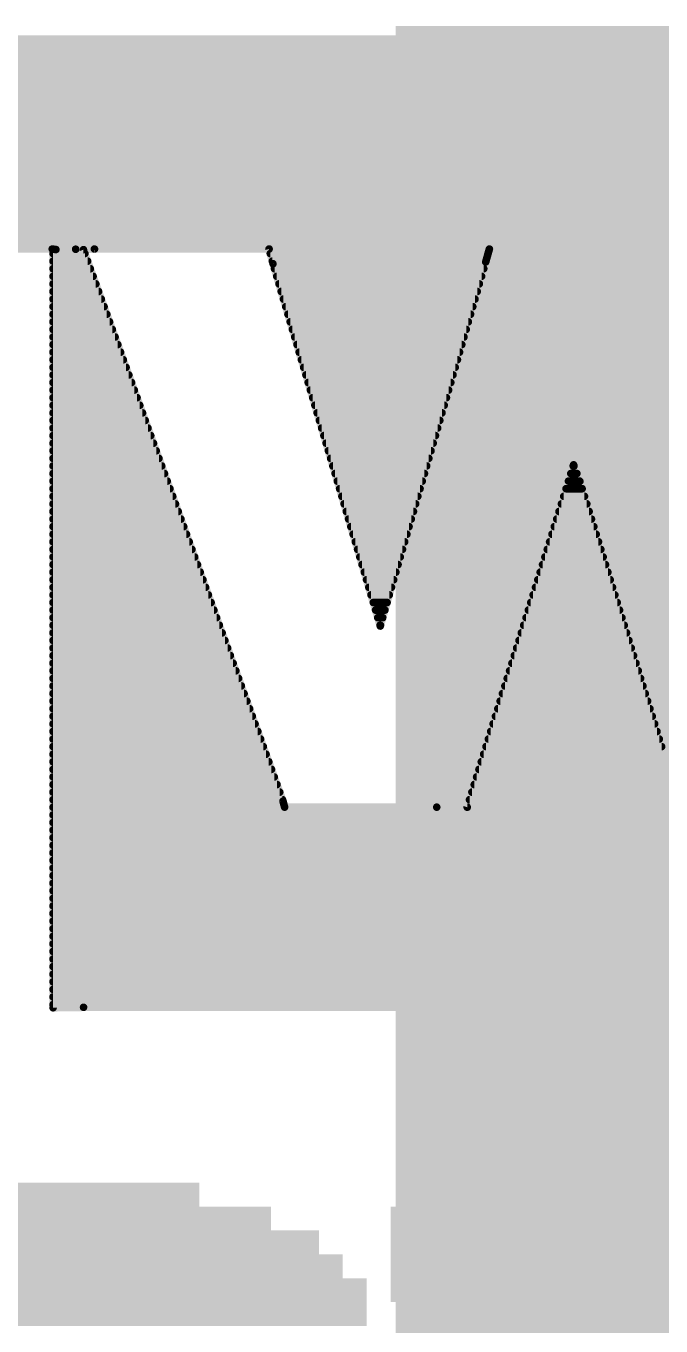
# Model space of a CAD drawing. Extents: x -31.8 to 54.9, y -9.4 to 30.
# Drawn here: x 2.62 to 3.683, y 19.35 to 21.526 of the extents above; entities that cross this region are included whole.
import ezdxf

# ---------------------------------------------------------------- set-up
doc = ezdxf.new("R2010")
doc.units = 0
doc.layers.add('16', color=132, linetype='CONTINUOUS')
doc.layers.add('21', color=253, linetype='CONTINUOUS')

# ---------------------------------------------------------------- blocks, each defined once
blk = doc.blocks.new('RECT')
blk.add_solid([(-0.5, -0.5), (0.5, -0.5), (-0.5, 0.5), (0.5, 0.5)])

msp = doc.modelspace()

# ---------------------------------------------------------------- linework, layer by layer
at = {"layer": '21', "const_width": 0.0127}
for points in [[(2.073, 21.5011), (5.5199, 21.5011)], [(5.486, 21.5045), (2.1544, 21.5045)], [(1.947, 21.4884), (5.6331, 21.4884)], [(1.8629, 21.463), (5.73, 21.463)], [(1.9039, 21.4757), (5.6891, 21.4757)], [(1.7858, 21.4376), (5.8033, 21.4376)], [(1.822, 21.4503), (5.7704, 21.4503)], [(1.7391, 21.4122), (5.8542, 21.4122)], [(1.7625, 21.4249), (5.8308, 21.4249)], [(1.7157, 21.3995), (5.8776, 21.3995)], [(1.669, 21.3741), (5.9222, 21.3741)], [(1.6924, 21.3868), (5.901, 21.3868)], [(1.6329, 21.3487), (5.9602, 21.3487)], [(1.6481, 21.3614), (5.942, 21.3614)], [(1.6177, 21.336), (5.9756, 21.336)], [(1.5872, 21.3106), (6.0064, 21.3106)], [(1.6025, 21.3233), (5.991, 21.3233)], [(1.5568, 21.2852), (6.037, 21.2852)], [(1.572, 21.2979), (6.0218, 21.2979)], [(1.5279, 21.2598), (6.063, 21.2598)], [(1.5415, 21.2725), (6.05, 21.2725)], [(1.5176, 21.2471), (6.0756, 21.2471)], [(1.497, 21.2217), (6.0966, 21.2217)], [(1.5073, 21.2344), (6.0861, 21.2344)], [(1.4764, 21.1963), (6.1175, 21.1963)], [(1.4867, 21.209), (6.107, 21.209)], [(1.4661, 21.1836), (6.128, 21.1836)], [(1.4558, 21.1709), (6.1385, 21.1709)], [(2.1358, 21.1582), (5.5784, 21.1582)], [(2.3585, 21.1531), (2.6636, 21.1531)], [(2.6636, 21.1531), (2.6698, 21.1522)], [(2.7159, 21.152), (2.665, 21.1526)], [(2.665, 21.1526), (2.665, 19.8828)], [(2.6698, 21.1522), (2.7029, 21.1527)], [(2.7029, 21.1527), (2.7343, 21.1531)], [(3.05, 20.2287), (2.7159, 21.152)], [(2.7343, 21.1531), (3.0267, 21.1531)], [(3.0267, 21.1531), (3.0333, 21.1285)], [(3.3894, 21.1315), (3.3955, 21.1531)], [(3.3955, 21.1531), (3.6896, 21.152)], [(2.665, 21.1455), (2.7182, 21.1455)], [(2.665, 21.1328), (2.7228, 21.1328)], [(3.0287, 21.1455), (3.3934, 21.1455)], [(3.0321, 21.1328), (3.3898, 21.1328)], [(3.0333, 21.1285), (3.2128, 20.5219)], [(3.2128, 20.5219), (3.3894, 21.1315)], [(2.665, 21.1201), (2.7274, 21.1201)], [(2.665, 21.1074), (2.732, 21.1074)], [(3.0358, 21.1201), (3.3861, 21.1201)], [(3.0395, 21.1074), (3.3824, 21.1074)], [(2.665, 21.0947), (2.7366, 21.0947)], [(3.0433, 21.0947), (3.3787, 21.0947)], [(2.665, 21.082), (2.7412, 21.082)], [(2.665, 21.0693), (2.7458, 21.0693)], [(3.047, 21.082), (3.3751, 21.082)], [(3.0508, 21.0693), (3.3714, 21.0693)], [(2.665, 21.0566), (2.7504, 21.0566)], [(2.665, 21.0439), (2.755, 21.0439)], [(3.0546, 21.0566), (3.3677, 21.0566)], [(3.0583, 21.0439), (3.364, 21.0439)], [(2.665, 21.0312), (2.7596, 21.0312)], [(3.0621, 21.0312), (3.3603, 21.0312)], [(2.665, 21.0185), (2.7642, 21.0185)], [(2.665, 21.0058), (2.7688, 21.0058)], [(3.0658, 21.0185), (3.3567, 21.0185)], [(3.0696, 21.0058), (3.353, 21.0058)], [(2.665, 20.9931), (2.7734, 20.9931)], [(2.665, 20.9804), (2.778, 20.9804)], [(3.0734, 20.9931), (3.3493, 20.9931)], [(3.0771, 20.9804), (3.3456, 20.9804)], [(2.665, 20.9677), (2.7826, 20.9677)], [(2.665, 20.955), (2.7872, 20.955)], [(3.0809, 20.9677), (3.342, 20.9677)], [(3.0846, 20.955), (3.3383, 20.955)], [(2.665, 20.9423), (2.7918, 20.9423)], [(3.0884, 20.9423), (3.3346, 20.9423)], [(2.665, 20.9296), (2.7964, 20.9296)], [(2.665, 20.9169), (2.801, 20.9169)], [(3.0922, 20.9296), (3.3309, 20.9296)], [(3.0959, 20.9169), (3.3272, 20.9169)], [(2.665, 20.9042), (2.8056, 20.9042)], [(2.665, 20.8915), (2.8101, 20.8915)], [(3.0997, 20.9042), (3.3236, 20.9042)], [(3.1034, 20.8915), (3.3199, 20.8915)], [(2.665, 20.8788), (2.8147, 20.8788)], [(3.1072, 20.8788), (3.3162, 20.8788)], [(2.665, 20.8661), (2.8193, 20.8661)], [(2.665, 20.8534), (2.8239, 20.8534)], [(3.111, 20.8661), (3.3125, 20.8661)], [(3.1147, 20.8534), (3.3089, 20.8534)], [(2.665, 20.8407), (2.8285, 20.8407)], [(2.665, 20.828), (2.8331, 20.828)], [(3.1185, 20.8407), (3.3052, 20.8407)], [(3.1222, 20.828), (3.3015, 20.828)], [(2.665, 20.8153), (2.8377, 20.8153)], [(2.665, 20.8026), (2.8423, 20.8026)], [(3.126, 20.8153), (3.2978, 20.8153)], [(3.1298, 20.8026), (3.2941, 20.8026)], [(2.665, 20.7899), (2.8469, 20.7899)], [(3.1335, 20.7899), (3.2905, 20.7899)], [(3.5364, 20.7918), (3.3584, 20.2186)], [(3.5359, 20.7899), (3.5372, 20.7899)], [(3.547, 20.764), (3.5364, 20.7918)], [(2.665, 20.7772), (2.8515, 20.7772)], [(2.665, 20.7645), (2.8561, 20.7645)], [(3.1373, 20.7772), (3.2868, 20.7772)], [(3.141, 20.7645), (3.2831, 20.7645)], [(3.528, 20.7645), (3.5468, 20.7645)], [(3.5319, 20.7772), (3.542, 20.7772)], [(3.7028, 20.2587), (3.547, 20.764)], [(2.665, 20.7518), (2.8607, 20.7518)], [(2.665, 20.7391), (2.8653, 20.7391)], [(3.1448, 20.7518), (3.2794, 20.7518)], [(3.1486, 20.7391), (3.2757, 20.7391)], [(3.5201, 20.7391), (3.5547, 20.7391)], [(3.524, 20.7518), (3.5508, 20.7518)], [(2.665, 20.7264), (2.8699, 20.7264)], [(3.1523, 20.7264), (3.2721, 20.7264)], [(3.5162, 20.7264), (3.5586, 20.7264)], [(2.665, 20.7137), (2.8745, 20.7137)], [(2.665, 20.701), (2.8791, 20.701)], [(3.1561, 20.7137), (3.2684, 20.7137)], [(3.1598, 20.701), (3.2647, 20.701)], [(3.5083, 20.701), (3.5664, 20.701)], [(3.5122, 20.7137), (3.5625, 20.7137)], [(2.665, 20.6883), (2.8837, 20.6883)], [(2.665, 20.6756), (2.8883, 20.6756)], [(3.1636, 20.6883), (3.261, 20.6883)], [(3.1674, 20.6756), (3.2574, 20.6756)], [(3.5004, 20.6756), (3.5743, 20.6756)], [(3.5043, 20.6883), (3.5704, 20.6883)], [(2.665, 20.6629), (2.8929, 20.6629)], [(2.665, 20.6502), (2.8975, 20.6502)], [(3.1711, 20.6629), (3.2537, 20.6629)], [(3.1749, 20.6502), (3.25, 20.6502)], [(3.4925, 20.6502), (3.5821, 20.6502)], [(3.4964, 20.6629), (3.5782, 20.6629)], [(2.665, 20.6375), (2.9021, 20.6375)], [(3.1786, 20.6375), (3.2463, 20.6375)], [(3.4885, 20.6375), (3.586, 20.6375)], [(2.665, 20.6248), (2.9067, 20.6248)], [(2.665, 20.6121), (2.9113, 20.6121)], [(3.1824, 20.6248), (3.2426, 20.6248)], [(3.1862, 20.6121), (3.239, 20.6121)], [(3.4807, 20.6121), (3.5939, 20.6121)], [(3.4846, 20.6248), (3.5899, 20.6248)], [(2.665, 20.5994), (2.9159, 20.5994)], [(2.665, 20.5867), (2.9204, 20.5867)], [(3.1899, 20.5994), (3.2353, 20.5994)], [(3.1937, 20.5867), (3.2316, 20.5867)], [(3.4728, 20.5867), (3.6017, 20.5867)], [(3.4767, 20.5994), (3.5978, 20.5994)], [(2.665, 20.574), (2.925, 20.574)], [(3.1974, 20.574), (3.2279, 20.574)], [(3.4688, 20.574), (3.6056, 20.574)], [(2.665, 20.5613), (2.9296, 20.5613)], [(2.665, 20.5486), (2.9342, 20.5486)], [(3.2012, 20.5613), (3.2243, 20.5613)], [(3.205, 20.5486), (3.2206, 20.5486)], [(3.4609, 20.5486), (3.6134, 20.5486)], [(3.4649, 20.5613), (3.6095, 20.5613)], [(2.665, 20.5359), (2.9388, 20.5359)], [(2.665, 20.5232), (2.9434, 20.5232)], [(3.2087, 20.5359), (3.2169, 20.5359)], [(3.2125, 20.5232), (3.2132, 20.5232)], [(3.453, 20.5232), (3.6213, 20.5232)], [(3.457, 20.5359), (3.6174, 20.5359)], [(2.665, 20.5105), (2.948, 20.5105)], [(2.665, 20.4978), (2.9526, 20.4978)], [(3.4452, 20.4978), (3.6291, 20.4978)], [(3.4491, 20.5105), (3.6252, 20.5105)], [(2.665, 20.4851), (2.9572, 20.4851)], [(3.4412, 20.4851), (3.633, 20.4851)], [(2.665, 20.4724), (2.9618, 20.4724)], [(2.665, 20.4597), (2.9664, 20.4597)], [(3.4333, 20.4597), (3.6409, 20.4597)], [(3.4373, 20.4724), (3.6369, 20.4724)], [(2.665, 20.447), (2.971, 20.447)], [(2.665, 20.4343), (2.9756, 20.4343)], [(3.4254, 20.4343), (3.6487, 20.4343)], [(3.4294, 20.447), (3.6448, 20.447)], [(2.665, 20.4216), (2.9802, 20.4216)], [(3.4215, 20.4216), (3.6526, 20.4216)], [(2.665, 20.4089), (2.9848, 20.4089)], [(2.665, 20.3962), (2.9894, 20.3962)], [(3.4136, 20.3962), (3.6604, 20.3962)], [(3.4175, 20.4089), (3.6565, 20.4089)], [(2.665, 20.3835), (2.994, 20.3835)], [(2.665, 20.3708), (2.9986, 20.3708)], [(3.4057, 20.3708), (3.6683, 20.3708)], [(3.4097, 20.3835), (3.6644, 20.3835)], [(2.665, 20.3581), (3.0032, 20.3581)], [(2.665, 20.3454), (3.0078, 20.3454)], [(3.3978, 20.3454), (3.6761, 20.3454)], [(3.4018, 20.3581), (3.6722, 20.3581)], [(2.665, 20.3327), (3.0124, 20.3327)], [(3.3939, 20.3327), (3.68, 20.3327)], [(2.665, 20.32), (3.017, 20.32)], [(2.665, 20.3073), (3.0216, 20.3073)], [(3.386, 20.3073), (3.6879, 20.3073)], [(3.3899, 20.32), (3.6839, 20.32)], [(2.665, 20.2946), (3.0262, 20.2946)], [(2.665, 20.2819), (3.0307, 20.2819)], [(3.3781, 20.2819), (3.6957, 20.2819)], [(3.382, 20.2946), (3.6918, 20.2946)], [(2.665, 20.2692), (3.0353, 20.2692)], [(3.3742, 20.2692), (3.6996, 20.2692)], [(2.665, 20.2565), (3.0399, 20.2565)], [(2.665, 20.2438), (3.0445, 20.2438)], [(3.3663, 20.2438), (3.7077, 20.2438)], [(3.3702, 20.2565), (3.7036, 20.2565)], [(2.665, 20.2311), (3.0491, 20.2311)], [(2.665, 20.2184), (5.5455, 20.2184)], [(3.0527, 20.2186), (3.05, 20.2287)], [(3.3074, 20.2186), (3.0527, 20.2186)], [(3.3584, 20.2186), (3.3074, 20.2186)], [(3.3623, 20.2311), (3.7119, 20.2311)], [(2.665, 20.2057), (6.129, 20.2057)], [(2.665, 20.193), (6.1185, 20.193)], [(2.665, 20.1803), (6.108, 20.1803)], [(2.665, 20.1676), (6.0976, 20.1676)], [(2.665, 20.1549), (6.0871, 20.1549)], [(2.665, 20.1422), (6.0762, 20.1422)], [(2.665, 20.1295), (6.0639, 20.1295)], [(2.665, 20.1168), (6.0517, 20.1168)], [(2.665, 20.1041), (6.0387, 20.1041)], [(2.665, 20.0914), (6.0233, 20.0914)], [(2.665, 20.0787), (6.0079, 20.0787)], [(2.665, 20.066), (5.9925, 20.066)], [(2.665, 20.0533), (5.9771, 20.0533)], [(2.665, 20.0406), (5.9617, 20.0406)], [(2.665, 20.0279), (5.9433, 20.0279)], [(2.665, 20.0152), (5.9248, 20.0152)], [(2.665, 20.0025), (5.9033, 20.0025)], [(2.665, 19.9898), (5.8799, 19.9898)], [(2.665, 19.9771), (5.8565, 19.9771)], [(2.665, 19.9644), (5.8331, 19.9644)], [(2.665, 19.9517), (5.8053, 19.9517)], [(2.665, 19.939), (5.7749, 19.939)], [(2.665, 19.9263), (5.734, 19.9263)], [(2.665, 19.9136), (5.6931, 19.9136)], [(2.665, 19.9009), (5.6405, 19.9009)], [(2.665, 19.8882), (5.5321, 19.8882)], [(2.665, 19.8828), (2.7161, 19.8835)], [(2.7161, 19.8835), (5.4659, 19.8835)]]:
    msp.add_lwpolyline(points, dxfattribs=at)
at = {"layer": '21', "const_width": 0.0064}
for points in [[(2.664, 21.1562, 1), (2.6632, 21.1499)], [(2.6651, 21.1558, 1), (2.665, 21.1495)], [(2.6682, 21.1526, 1), (2.6619, 21.1526)], [(2.6636, 21.1499, 1), (2.6636, 21.1563)], [(2.6697, 21.1554, 1), (2.6698, 21.1491)], [(2.6693, 21.1491, 1), (2.6702, 21.1554)], [(2.7028, 21.1559, 1), (2.7029, 21.1495)], [(2.7029, 21.1495, 1), (2.7028, 21.1559)], [(2.7189, 21.1531, 1), (2.7129, 21.1509)], [(2.7158, 21.1488, 1), (2.7159, 21.1552)], [(2.7343, 21.1563, 1), (2.7343, 21.1499)], [(2.7344, 21.1499, 1), (2.7343, 21.1562)], [(3.0298, 21.1539, 1), (3.0236, 21.1523)], [(3.0267, 21.1499, 1), (3.0267, 21.1563)], [(3.3955, 21.1562, 1), (3.3955, 21.1499)], [(3.3986, 21.1522, 1), (3.3925, 21.1539)], [(2.665, 21.1487, 1), (2.665, 21.1423)], [(2.665, 21.136, 1), (2.665, 21.1296)], [(2.7182, 21.1423, 1), (2.7182, 21.1487)], [(2.7228, 21.1296, 1), (2.7228, 21.136)], [(3.0287, 21.1487, 1), (3.0287, 21.1423)], [(3.0321, 21.136, 1), (3.0321, 21.1296)], [(3.0363, 21.1294, 1), (3.0302, 21.1276)], [(3.3863, 21.1323, 1), (3.3924, 21.1306)], [(3.3924, 21.1306, 1), (3.3863, 21.1323)], [(3.3898, 21.1296, 1), (3.3898, 21.136)], [(3.3934, 21.1423, 1), (3.3934, 21.1487)], [(2.665, 21.1233, 1), (2.665, 21.1169)], [(2.665, 21.1106, 1), (2.665, 21.1042)], [(2.7274, 21.1169, 1), (2.7274, 21.1233)], [(2.732, 21.1042, 1), (2.732, 21.1106)], [(3.0302, 21.1277, 1), (3.0363, 21.1293)], [(3.0358, 21.1233, 1), (3.0358, 21.1169)], [(3.0395, 21.1106, 1), (3.0395, 21.1042)], [(3.3824, 21.1042, 1), (3.3824, 21.1106)], [(3.3861, 21.1169, 1), (3.3861, 21.1233)], [(2.665, 21.0979, 1), (2.665, 21.0915)], [(2.7366, 21.0915, 1), (2.7366, 21.0979)], [(3.0433, 21.0979, 1), (3.0433, 21.0915)], [(3.3787, 21.0915, 1), (3.3787, 21.0979)], [(2.665, 21.0852, 1), (2.665, 21.0788)], [(2.665, 21.0725, 1), (2.665, 21.0661)], [(2.7412, 21.0788, 1), (2.7412, 21.0852)], [(2.7458, 21.0661, 1), (2.7458, 21.0725)], [(3.047, 21.0852, 1), (3.047, 21.0788)], [(3.0508, 21.0725, 1), (3.0508, 21.0661)], [(3.3714, 21.0661, 1), (3.3714, 21.0725)], [(3.3751, 21.0788, 1), (3.3751, 21.0852)], [(2.665, 21.0598, 1), (2.665, 21.0534)], [(2.665, 21.0471, 1), (2.665, 21.0407)], [(2.7504, 21.0534, 1), (2.7504, 21.0598)], [(2.755, 21.0407, 1), (2.755, 21.0471)], [(3.0546, 21.0598, 1), (3.0546, 21.0534)], [(3.0583, 21.0471, 1), (3.0583, 21.0407)], [(3.364, 21.0407, 1), (3.364, 21.0471)], [(3.3677, 21.0534, 1), (3.3677, 21.0598)], [(2.665, 21.0344, 1), (2.665, 21.028)], [(2.7596, 21.028, 1), (2.7596, 21.0344)], [(3.0621, 21.0344, 1), (3.0621, 21.028)], [(3.3603, 21.028, 1), (3.3603, 21.0344)], [(2.665, 21.0217, 1), (2.665, 21.0153)], [(2.665, 21.009, 1), (2.665, 21.0026)], [(2.7642, 21.0153, 1), (2.7642, 21.0217)], [(2.7688, 21.0026, 1), (2.7688, 21.009)], [(3.0658, 21.0217, 1), (3.0658, 21.0153)], [(3.0696, 21.009, 1), (3.0696, 21.0026)], [(3.353, 21.0026, 1), (3.353, 21.009)], [(3.3567, 21.0153, 1), (3.3567, 21.0217)], [(2.665, 20.9963, 1), (2.665, 20.9899)], [(2.665, 20.9836, 1), (2.665, 20.9772)], [(2.7734, 20.9899, 1), (2.7734, 20.9963)], [(2.778, 20.9772, 1), (2.778, 20.9836)], [(3.0734, 20.9963, 1), (3.0734, 20.9899)], [(3.0771, 20.9836, 1), (3.0771, 20.9772)], [(3.3456, 20.9772, 1), (3.3456, 20.9836)], [(3.3493, 20.9899, 1), (3.3493, 20.9963)], [(2.665, 20.9709, 1), (2.665, 20.9645)], [(2.665, 20.9582, 1), (2.665, 20.9518)], [(2.7826, 20.9645, 1), (2.7826, 20.9709)], [(2.7872, 20.9518, 1), (2.7872, 20.9582)], [(3.0809, 20.9709, 1), (3.0809, 20.9645)], [(3.0846, 20.9582, 1), (3.0846, 20.9518)], [(3.3383, 20.9518, 1), (3.3383, 20.9582)], [(3.342, 20.9645, 1), (3.342, 20.9709)], [(2.665, 20.9455, 1), (2.665, 20.9391)], [(2.7918, 20.9391, 1), (2.7918, 20.9455)], [(3.0884, 20.9455, 1), (3.0884, 20.9391)], [(3.3346, 20.9391, 1), (3.3346, 20.9455)], [(2.665, 20.9328, 1), (2.665, 20.9264)], [(2.665, 20.9201, 1), (2.665, 20.9137)], [(2.7964, 20.9264, 1), (2.7964, 20.9328)], [(2.801, 20.9137, 1), (2.801, 20.9201)], [(3.0922, 20.9328, 1), (3.0922, 20.9264)], [(3.0959, 20.9201, 1), (3.0959, 20.9137)], [(3.3272, 20.9137, 1), (3.3272, 20.9201)], [(3.3309, 20.9264, 1), (3.3309, 20.9328)], [(2.665, 20.9074, 1), (2.665, 20.901)], [(2.665, 20.8947, 1), (2.665, 20.8883)], [(2.8056, 20.901, 1), (2.8056, 20.9074)], [(2.8101, 20.8883, 1), (2.8101, 20.8947)], [(3.0997, 20.9074, 1), (3.0997, 20.901)], [(3.1034, 20.8947, 1), (3.1034, 20.8883)], [(3.3199, 20.8883, 1), (3.3199, 20.8947)], [(3.3236, 20.901, 1), (3.3236, 20.9074)], [(2.665, 20.882, 1), (2.665, 20.8756)], [(2.8147, 20.8756, 1), (2.8147, 20.882)], [(3.1072, 20.882, 1), (3.1072, 20.8756)], [(3.3162, 20.8756, 1), (3.3162, 20.882)], [(2.665, 20.8693, 1), (2.665, 20.8629)], [(2.665, 20.8566, 1), (2.665, 20.8502)], [(2.8193, 20.8629, 1), (2.8193, 20.8693)], [(2.8239, 20.8502, 1), (2.8239, 20.8566)], [(3.111, 20.8693, 1), (3.111, 20.8629)], [(3.1147, 20.8566, 1), (3.1147, 20.8502)], [(3.3089, 20.8502, 1), (3.3089, 20.8566)], [(3.3125, 20.8629, 1), (3.3125, 20.8693)], [(2.665, 20.8439, 1), (2.665, 20.8375)], [(2.665, 20.8312, 1), (2.665, 20.8248)], [(2.8285, 20.8375, 1), (2.8285, 20.8439)], [(2.8331, 20.8248, 1), (2.8331, 20.8312)], [(3.1185, 20.8439, 1), (3.1185, 20.8375)], [(3.1222, 20.8312, 1), (3.1222, 20.8248)], [(3.3015, 20.8248, 1), (3.3015, 20.8312)], [(3.3052, 20.8375, 1), (3.3052, 20.8439)], [(2.665, 20.8185, 1), (2.665, 20.8121)], [(2.665, 20.8058, 1), (2.665, 20.7994)], [(2.8377, 20.8121, 1), (2.8377, 20.8185)], [(2.8423, 20.7994, 1), (2.8423, 20.8058)], [(3.126, 20.8185, 1), (3.126, 20.8121)], [(3.1298, 20.8058, 1), (3.1298, 20.7994)], [(3.2941, 20.7994, 1), (3.2941, 20.8058)], [(3.2978, 20.8121, 1), (3.2978, 20.8185)], [(2.665, 20.7931, 1), (2.665, 20.7867)], [(2.8469, 20.7867, 1), (2.8469, 20.7931)], [(3.1335, 20.7931, 1), (3.1335, 20.7867)], [(3.2905, 20.7867, 1), (3.2905, 20.7931)], [(3.5359, 20.7931, 1), (3.5359, 20.7867)], [(3.5394, 20.7929, 1), (3.5335, 20.7906)], [(3.5395, 20.7908, 1), (3.5334, 20.7927)], [(3.5372, 20.7867, 1), (3.5372, 20.7931)], [(2.665, 20.7804, 1), (2.665, 20.774)], [(2.665, 20.7677, 1), (2.665, 20.7613)], [(2.8515, 20.774, 1), (2.8515, 20.7804)], [(2.8561, 20.7613, 1), (2.8561, 20.7677)], [(3.1373, 20.7804, 1), (3.1373, 20.774)], [(3.141, 20.7677, 1), (3.141, 20.7613)], [(3.2831, 20.7613, 1), (3.2831, 20.7677)], [(3.2868, 20.774, 1), (3.2868, 20.7804)], [(3.528, 20.7677, 1), (3.528, 20.7613)], [(3.5319, 20.7804, 1), (3.5319, 20.774)], [(3.542, 20.774, 1), (3.542, 20.7804)], [(3.55, 20.765, 1), (3.544, 20.7631)], [(3.544, 20.7629, 1), (3.55, 20.7652)], [(3.5468, 20.7613, 1), (3.5468, 20.7677)], [(2.665, 20.755, 1), (2.665, 20.7486)], [(2.665, 20.7423, 1), (2.665, 20.7359)], [(2.8607, 20.7486, 1), (2.8607, 20.755)], [(2.8653, 20.7359, 1), (2.8653, 20.7423)], [(3.1448, 20.755, 1), (3.1448, 20.7486)], [(3.1486, 20.7423, 1), (3.1486, 20.7359)], [(3.2757, 20.7359, 1), (3.2757, 20.7423)], [(3.2794, 20.7486, 1), (3.2794, 20.755)], [(3.5201, 20.7423, 1), (3.5201, 20.7359)], [(3.524, 20.755, 1), (3.524, 20.7486)], [(3.5508, 20.7486, 1), (3.5508, 20.755)], [(3.5547, 20.7359, 1), (3.5547, 20.7423)], [(2.665, 20.7296, 1), (2.665, 20.7232)], [(2.8699, 20.7232, 1), (2.8699, 20.7296)], [(3.1523, 20.7296, 1), (3.1523, 20.7232)], [(3.2721, 20.7232, 1), (3.2721, 20.7296)], [(3.5162, 20.7296, 1), (3.5162, 20.7232)], [(3.5586, 20.7232, 1), (3.5586, 20.7296)], [(2.665, 20.7169, 1), (2.665, 20.7105)], [(2.665, 20.7042, 1), (2.665, 20.6978)], [(2.8745, 20.7105, 1), (2.8745, 20.7169)], [(2.8791, 20.6978, 1), (2.8791, 20.7042)], [(3.1561, 20.7169, 1), (3.1561, 20.7105)], [(3.1598, 20.7042, 1), (3.1598, 20.6978)], [(3.2647, 20.6978, 1), (3.2647, 20.7042)], [(3.2684, 20.7105, 1), (3.2684, 20.7169)], [(3.5083, 20.7042, 1), (3.5083, 20.6978)], [(3.5122, 20.7169, 1), (3.5122, 20.7105)], [(3.5625, 20.7105, 1), (3.5625, 20.7169)], [(3.5664, 20.6978, 1), (3.5664, 20.7042)], [(2.665, 20.6915, 1), (2.665, 20.6851)], [(2.665, 20.6788, 1), (2.665, 20.6724)], [(2.8837, 20.6851, 1), (2.8837, 20.6915)], [(2.8883, 20.6724, 1), (2.8883, 20.6788)], [(3.1636, 20.6915, 1), (3.1636, 20.6851)], [(3.1674, 20.6788, 1), (3.1674, 20.6724)], [(3.2574, 20.6724, 1), (3.2574, 20.6788)], [(3.261, 20.6851, 1), (3.261, 20.6915)], [(3.5004, 20.6788, 1), (3.5004, 20.6724)], [(3.5043, 20.6915, 1), (3.5043, 20.6851)], [(3.5704, 20.6851, 1), (3.5704, 20.6915)], [(3.5743, 20.6724, 1), (3.5743, 20.6788)], [(2.665, 20.6661, 1), (2.665, 20.6597)], [(2.665, 20.6534, 1), (2.665, 20.647)], [(2.8929, 20.6597, 1), (2.8929, 20.6661)], [(2.8975, 20.647, 1), (2.8975, 20.6534)], [(3.1711, 20.6661, 1), (3.1711, 20.6597)], [(3.1749, 20.6534, 1), (3.1749, 20.647)], [(3.25, 20.647, 1), (3.25, 20.6534)], [(3.2537, 20.6597, 1), (3.2537, 20.6661)], [(3.4925, 20.6534, 1), (3.4925, 20.647)], [(3.4964, 20.6661, 1), (3.4964, 20.6597)], [(3.5782, 20.6597, 1), (3.5782, 20.6661)], [(3.5821, 20.647, 1), (3.5821, 20.6534)], [(2.665, 20.6407, 1), (2.665, 20.6343)], [(2.9021, 20.6343, 1), (2.9021, 20.6407)], [(3.1786, 20.6407, 1), (3.1786, 20.6343)], [(3.2463, 20.6343, 1), (3.2463, 20.6407)], [(3.4885, 20.6407, 1), (3.4885, 20.6343)], [(3.586, 20.6343, 1), (3.586, 20.6407)], [(2.665, 20.628, 1), (2.665, 20.6216)], [(2.665, 20.6153, 1), (2.665, 20.6089)], [(2.9067, 20.6216, 1), (2.9067, 20.628)], [(2.9113, 20.6089, 1), (2.9113, 20.6153)], [(3.1824, 20.628, 1), (3.1824, 20.6216)], [(3.1862, 20.6153, 1), (3.1862, 20.6089)], [(3.239, 20.6089, 1), (3.239, 20.6153)], [(3.2426, 20.6216, 1), (3.2426, 20.628)], [(3.4807, 20.6153, 1), (3.4807, 20.6089)], [(3.4846, 20.628, 1), (3.4846, 20.6216)], [(3.5899, 20.6216, 1), (3.5899, 20.628)], [(3.5939, 20.6089, 1), (3.5939, 20.6153)], [(2.665, 20.6026, 1), (2.665, 20.5962)], [(2.665, 20.5899, 1), (2.665, 20.5835)], [(2.9159, 20.5962, 1), (2.9159, 20.6026)], [(2.9204, 20.5835, 1), (2.9204, 20.5899)], [(3.1899, 20.6026, 1), (3.1899, 20.5962)], [(3.1937, 20.5899, 1), (3.1937, 20.5835)], [(3.2316, 20.5835, 1), (3.2316, 20.5899)], [(3.2353, 20.5962, 1), (3.2353, 20.6026)], [(3.4728, 20.5899, 1), (3.4728, 20.5835)], [(3.4767, 20.6026, 1), (3.4767, 20.5962)], [(3.5978, 20.5962, 1), (3.5978, 20.6026)], [(3.6017, 20.5835, 1), (3.6017, 20.5899)], [(2.665, 20.5772, 1), (2.665, 20.5708)], [(2.925, 20.5708, 1), (2.925, 20.5772)], [(3.1974, 20.5772, 1), (3.1974, 20.5708)], [(3.2279, 20.5708, 1), (3.2279, 20.5772)], [(3.4688, 20.5772, 1), (3.4688, 20.5708)], [(3.6056, 20.5708, 1), (3.6056, 20.5772)], [(2.665, 20.5645, 1), (2.665, 20.5581)], [(2.665, 20.5518, 1), (2.665, 20.5454)], [(2.9296, 20.5581, 1), (2.9296, 20.5645)], [(2.9342, 20.5454, 1), (2.9342, 20.5518)], [(3.2012, 20.5645, 1), (3.2012, 20.5581)], [(3.205, 20.5518, 1), (3.205, 20.5454)], [(3.2206, 20.5454, 1), (3.2206, 20.5518)], [(3.2243, 20.5581, 1), (3.2243, 20.5645)], [(3.4609, 20.5518, 1), (3.4609, 20.5454)], [(3.4649, 20.5645, 1), (3.4649, 20.5581)], [(3.6095, 20.5581, 1), (3.6095, 20.5645)], [(3.6134, 20.5454, 1), (3.6134, 20.5518)], [(2.665, 20.5391, 1), (2.665, 20.5327)], [(2.665, 20.5264, 1), (2.665, 20.52)], [(2.9388, 20.5327, 1), (2.9388, 20.5391)], [(2.9434, 20.52, 1), (2.9434, 20.5264)], [(3.2087, 20.5391, 1), (3.2087, 20.5327)], [(3.2125, 20.5264, 1), (3.2125, 20.52)], [(3.2098, 20.5228, 1), (3.2159, 20.521)], [(3.2098, 20.521, 1), (3.2159, 20.5228)], [(3.2132, 20.52, 1), (3.2132, 20.5264)], [(3.2169, 20.5327, 1), (3.2169, 20.5391)], [(3.453, 20.5264, 1), (3.453, 20.52)], [(3.457, 20.5391, 1), (3.457, 20.5327)], [(3.6174, 20.5327, 1), (3.6174, 20.5391)], [(3.6213, 20.52, 1), (3.6213, 20.5264)], [(2.665, 20.5137, 1), (2.665, 20.5073)], [(2.665, 20.501, 1), (2.665, 20.4946)], [(2.948, 20.5073, 1), (2.948, 20.5137)], [(2.9526, 20.4946, 1), (2.9526, 20.501)], [(3.4452, 20.501, 1), (3.4452, 20.4946)], [(3.4491, 20.5137, 1), (3.4491, 20.5073)], [(3.6252, 20.5073, 1), (3.6252, 20.5137)], [(3.6291, 20.4946, 1), (3.6291, 20.501)], [(2.665, 20.4883, 1), (2.665, 20.4819)], [(2.9572, 20.4819, 1), (2.9572, 20.4883)], [(3.4412, 20.4883, 1), (3.4412, 20.4819)], [(3.633, 20.4819, 1), (3.633, 20.4883)], [(2.665, 20.4756, 1), (2.665, 20.4692)], [(2.665, 20.4629, 1), (2.665, 20.4565)], [(2.9618, 20.4692, 1), (2.9618, 20.4756)], [(2.9664, 20.4565, 1), (2.9664, 20.4629)], [(3.4333, 20.4629, 1), (3.4333, 20.4565)], [(3.4373, 20.4756, 1), (3.4373, 20.4692)], [(3.6369, 20.4692, 1), (3.6369, 20.4756)], [(3.6409, 20.4565, 1), (3.6409, 20.4629)], [(2.665, 20.4502, 1), (2.665, 20.4438)], [(2.665, 20.4375, 1), (2.665, 20.4311)], [(2.971, 20.4438, 1), (2.971, 20.4502)], [(2.9756, 20.4311, 1), (2.9756, 20.4375)], [(3.4254, 20.4375, 1), (3.4254, 20.4311)], [(3.4294, 20.4502, 1), (3.4294, 20.4438)], [(3.6448, 20.4438, 1), (3.6448, 20.4502)], [(3.6487, 20.4311, 1), (3.6487, 20.4375)], [(2.665, 20.4248, 1), (2.665, 20.4184)], [(2.9802, 20.4184, 1), (2.9802, 20.4248)], [(3.4215, 20.4248, 1), (3.4215, 20.4184)], [(3.6526, 20.4184, 1), (3.6526, 20.4248)], [(2.665, 20.4121, 1), (2.665, 20.4057)], [(2.665, 20.3994, 1), (2.665, 20.393)], [(2.9848, 20.4057, 1), (2.9848, 20.4121)], [(2.9894, 20.393, 1), (2.9894, 20.3994)], [(3.4136, 20.3994, 1), (3.4136, 20.393)], [(3.4175, 20.4121, 1), (3.4175, 20.4057)], [(3.6565, 20.4057, 1), (3.6565, 20.4121)], [(3.6604, 20.393, 1), (3.6604, 20.3994)], [(2.665, 20.3867, 1), (2.665, 20.3803)], [(2.665, 20.374, 1), (2.665, 20.3676)], [(2.994, 20.3803, 1), (2.994, 20.3867)], [(2.9986, 20.3676, 1), (2.9986, 20.374)], [(3.4057, 20.374, 1), (3.4057, 20.3676)], [(3.4097, 20.3867, 1), (3.4097, 20.3803)], [(3.6644, 20.3803, 1), (3.6644, 20.3867)], [(3.6683, 20.3676, 1), (3.6683, 20.374)], [(2.665, 20.3613, 1), (2.665, 20.3549)], [(2.665, 20.3486, 1), (2.665, 20.3422)], [(3.0032, 20.3549, 1), (3.0032, 20.3613)], [(3.0078, 20.3422, 1), (3.0078, 20.3486)], [(3.3978, 20.3486, 1), (3.3978, 20.3422)], [(3.4018, 20.3613, 1), (3.4018, 20.3549)], [(3.6722, 20.3549, 1), (3.6722, 20.3613)], [(3.6761, 20.3422, 1), (3.6761, 20.3486)], [(2.665, 20.3359, 1), (2.665, 20.3295)], [(3.0124, 20.3295, 1), (3.0124, 20.3359)], [(3.3939, 20.3359, 1), (3.3939, 20.3295)], [(3.68, 20.3295, 1), (3.68, 20.3359)], [(2.665, 20.3232, 1), (2.665, 20.3168)], [(2.665, 20.3105, 1), (2.665, 20.3041)], [(3.017, 20.3168, 1), (3.017, 20.3232)], [(3.0216, 20.3041, 1), (3.0216, 20.3105)], [(3.386, 20.3105, 1), (3.386, 20.3041)], [(3.3899, 20.3232, 1), (3.3899, 20.3168)], [(3.6839, 20.3168, 1), (3.6839, 20.3232)], [(2.665, 20.2978, 1), (2.665, 20.2914)], [(2.665, 20.2851, 1), (2.665, 20.2787)], [(3.0262, 20.2914, 1), (3.0262, 20.2978)], [(3.0307, 20.2787, 1), (3.0307, 20.2851)], [(3.3781, 20.2851, 1), (3.3781, 20.2787)], [(3.382, 20.2978, 1), (3.382, 20.2914)], [(2.665, 20.2724, 1), (2.665, 20.266)], [(3.0353, 20.266, 1), (3.0353, 20.2724)], [(3.3742, 20.2724, 1), (3.3742, 20.266)], [(2.665, 20.2597, 1), (2.665, 20.2533)], [(2.665, 20.247, 1), (2.665, 20.2406)], [(3.0399, 20.2533, 1), (3.0399, 20.2597)], [(3.0445, 20.2406, 1), (3.0445, 20.247)], [(3.3663, 20.247, 1), (3.3663, 20.2406)], [(3.3702, 20.2597, 1), (3.3702, 20.2533)], [(2.665, 20.2343, 1), (2.665, 20.2279)], [(2.665, 20.2216, 1), (2.665, 20.2152)], [(3.0531, 20.2295, 1), (3.0469, 20.2279)], [(3.047, 20.2276, 1), (3.053, 20.2298)], [(3.0491, 20.2279, 1), (3.0491, 20.2343)], [(3.0527, 20.2218, 1), (3.0527, 20.2155)], [(3.0496, 20.2178, 1), (3.0557, 20.2194)], [(3.3074, 20.2218, 1), (3.3074, 20.2155)], [(3.3074, 20.2155, 1), (3.3074, 20.2218)], [(3.3554, 20.2195, 1), (3.3615, 20.2176)], [(3.3584, 20.2154, 1), (3.3584, 20.2218)], [(3.3623, 20.2343, 1), (3.3623, 20.2279)], [(2.665, 20.2089, 1), (2.665, 20.2025)], [(2.665, 20.1962, 1), (2.665, 20.1898)], [(2.665, 20.1835, 1), (2.665, 20.1771)], [(2.665, 20.1708, 1), (2.665, 20.1644)], [(2.665, 20.1581, 1), (2.665, 20.1517)], [(2.665, 20.1454, 1), (2.665, 20.139)], [(2.665, 20.1327, 1), (2.665, 20.1263)], [(2.665, 20.12, 1), (2.665, 20.1136)], [(2.665, 20.1073, 1), (2.665, 20.1009)], [(2.665, 20.0946, 1), (2.665, 20.0882)], [(2.665, 20.0819, 1), (2.665, 20.0755)], [(2.665, 20.0692, 1), (2.665, 20.0628)], [(2.665, 20.0565, 1), (2.665, 20.0501)], [(2.665, 20.0438, 1), (2.665, 20.0374)], [(2.665, 20.0311, 1), (2.665, 20.0247)], [(2.665, 20.0184, 1), (2.665, 20.012)], [(2.665, 20.0057, 1), (2.665, 19.9993)], [(2.665, 19.993, 1), (2.665, 19.9866)], [(2.665, 19.9803, 1), (2.665, 19.9739)], [(2.665, 19.9676, 1), (2.665, 19.9612)], [(2.665, 19.9549, 1), (2.665, 19.9485)], [(2.665, 19.9422, 1), (2.665, 19.9358)], [(2.665, 19.9295, 1), (2.665, 19.9231)], [(2.665, 19.9168, 1), (2.665, 19.9104)], [(2.665, 19.9041, 1), (2.665, 19.8977)], [(2.665, 19.8914, 1), (2.665, 19.885)], [(2.665, 19.886, 1), (2.6651, 19.8797)], [(2.6619, 19.8828, 1), (2.6682, 19.8828)], [(2.7161, 19.8867, 1), (2.7161, 19.8804)], [(2.7161, 19.8804, 1), (2.716, 19.8867)]]:
    msp.add_lwpolyline(points, format="xyb", dxfattribs=at)

# ---------------------------------------------------------------- block references
at = {"layer": '16', "xscale": 3.175, "yscale": 3.175, "rotation": 180}
msp.add_blockref('RECT', (4.826, 19.939), dxfattribs=at)
at = {"layer": '21', "yscale": 0.04}
for p, xscale in [((2.71, 19.57), 0.4), ((3.75, 19.57), 0.88), ((2.73, 19.53), 0.6), ((3.75, 19.53), 1.04), ((2.77, 19.49), 0.68), ((3.75, 19.49), 1.04), ((2.79, 19.45), 0.72), ((3.75, 19.45), 1.04), ((2.81, 19.41), 0.76), ((3.75, 19.41), 1.04), ((2.81, 19.37), 0.76), ((3.75, 19.37), 0.96)]:
    msp.add_blockref('RECT', p, dxfattribs=dict(at, xscale=xscale))

doc.saveas('drawing.dxf')
